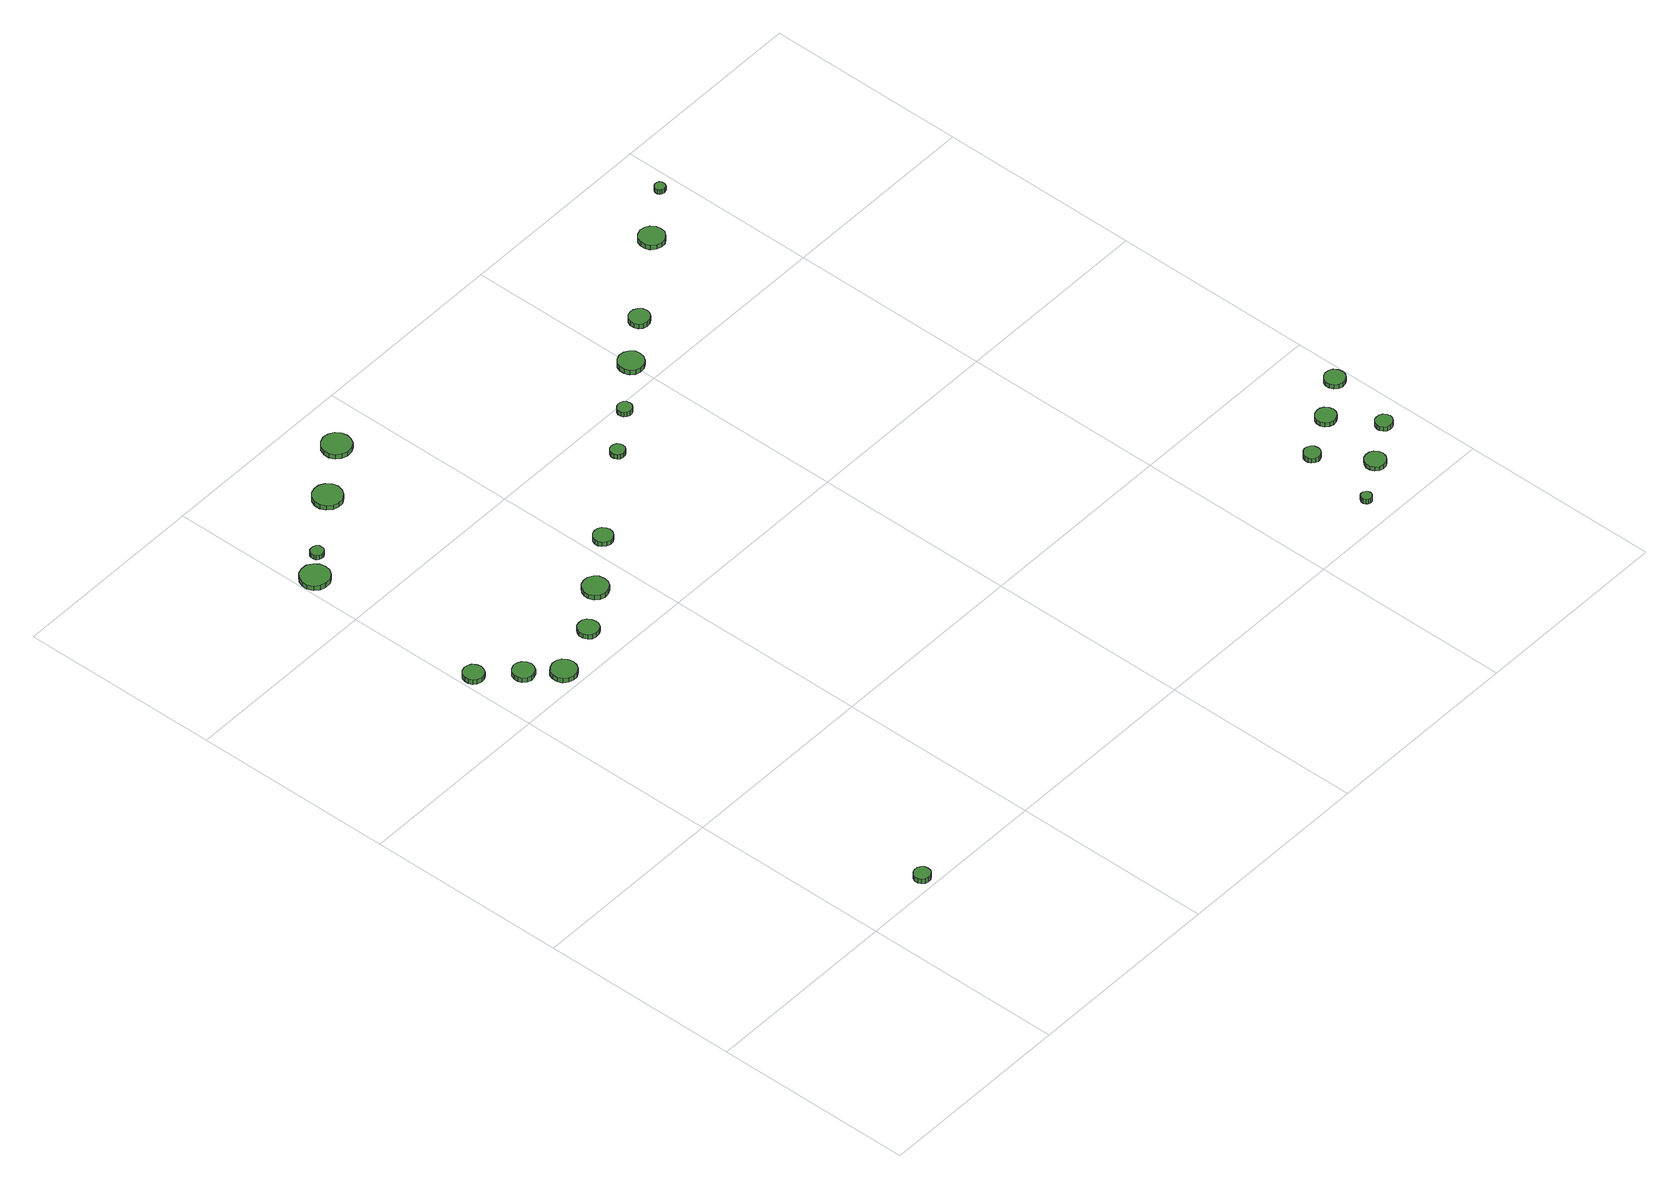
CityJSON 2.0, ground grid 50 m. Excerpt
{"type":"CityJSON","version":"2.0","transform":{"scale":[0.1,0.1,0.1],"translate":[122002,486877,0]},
"CityObjects":{
"tree1":{"type":"SolitaryVegetationObject","attributes":{"function":"something"},"geometry":[{"type":"MultiSurface","lod":"1","boundaries":[[[0,1,2,3,4,5,6,7,8,9,10,11,12,13,14]],[[15,16,17,18,19,20,21,22,23,24,25,26,27,28,29]],[[0,29,28,1]],[[1,28,27,2]],[[2,27,26,3]],[[3,26,25,4]],[[4,25,24,5]],[[5,24,23,6]],[[6,23,22,7]],[[7,22,21,8]],[[8,21,20,9]],[[9,20,19,10]],[[10,19,18,11]],[[11,18,17,12]],[[12,17,16,13]],[[13,16,15,14]],[[14,15,29,0]]]}]},
"tree2":{"type":"SolitaryVegetationObject","attributes":{"function":"something"},"geometry":[{"type":"MultiSurface","lod":"1","boundaries":[[[30,31,32,33,34,35,36,37,38,39,40,41,42,43,44]],[[45,46,47,48,49,50,51,52,53,54,55,56,57,58,59]],[[30,59,58,31]],[[31,58,57,32]],[[32,57,56,33]],[[33,56,55,34]],[[34,55,54,35]],[[35,54,53,36]],[[36,53,52,37]],[[37,52,51,38]],[[38,51,50,39]],[[39,50,49,40]],[[40,49,48,41]],[[41,48,47,42]],[[42,47,46,43]],[[43,46,45,44]],[[44,45,59,30]]]}]},
"tree3":{"type":"SolitaryVegetationObject","attributes":{"function":"something"},"geometry":[{"type":"MultiSurface","lod":"1","boundaries":[[[60,61,62,63,64,65,66,67,68,69,70,71,72,73,74]],[[75,76,77,78,79,80,81,82,83,84,85,86,87,88,89]],[[60,89,88,61]],[[61,88,87,62]],[[62,87,86,63]],[[63,86,85,64]],[[64,85,84,65]],[[65,84,83,66]],[[66,83,82,67]],[[67,82,81,68]],[[68,81,80,69]],[[69,80,79,70]],[[70,79,78,71]],[[71,78,77,72]],[[72,77,76,73]],[[73,76,75,74]],[[74,75,89,60]]]}]},
"tree4":{"type":"SolitaryVegetationObject","attributes":{"function":"something"},"geometry":[{"type":"MultiSurface","lod":"1","boundaries":[[[90,91,92,93,94,95,96,97,98,99,100,101,102,103,104]],[[105,106,107,108,109,110,111,112,113,114,115,116,117,118,119]],[[90,119,118,91]],[[91,118,117,92]],[[92,117,116,93]],[[93,116,115,94]],[[94,115,114,95]],[[95,114,113,96]],[[96,113,112,97]],[[97,112,111,98]],[[98,111,110,99]],[[99,110,109,100]],[[100,109,108,101]],[[101,108,107,102]],[[102,107,106,103]],[[103,106,105,104]],[[104,105,119,90]]]}]},
"tree5":{"type":"SolitaryVegetationObject","attributes":{"function":"something"},"geometry":[{"type":"MultiSurface","lod":"1","boundaries":[[[120,121,122,123,124,125,126,127,128,129,130,131,132,133,134]],[[135,136,137,138,139,140,141,142,143,144,145,146,147,148,149]],[[120,149,148,121]],[[121,148,147,122]],[[122,147,146,123]],[[123,146,145,124]],[[124,145,144,125]],[[125,144,143,126]],[[126,143,142,127]],[[127,142,141,128]],[[128,141,140,129]],[[129,140,139,130]],[[130,139,138,131]],[[131,138,137,132]],[[132,137,136,133]],[[133,136,135,134]],[[134,135,149,120]]]}]},
"tree6":{"type":"SolitaryVegetationObject","attributes":{"function":"something"},"geometry":[{"type":"MultiSurface","lod":"1","boundaries":[[[150,151,152,153,154,155,156,157,158,159,160,161,162,163,164]],[[165,166,167,168,169,170,171,172,173,174,175,176,177,178,179]],[[150,179,178,151]],[[151,178,177,152]],[[152,177,176,153]],[[153,176,175,154]],[[154,175,174,155]],[[155,174,173,156]],[[156,173,172,157]],[[157,172,171,158]],[[158,171,170,159]],[[159,170,169,160]],[[160,169,168,161]],[[161,168,167,162]],[[162,167,166,163]],[[163,166,165,164]],[[164,165,179,150]]]}]},
"tree7":{"type":"SolitaryVegetationObject","attributes":{"function":"something"},"geometry":[{"type":"MultiSurface","lod":"1","boundaries":[[[180,181,182,183,184,185,186,187,188,189,190,191,192,193,194]],[[195,196,197,198,199,200,201,202,203,204,205,206,207,208,209]],[[180,209,208,181]],[[181,208,207,182]],[[182,207,206,183]],[[183,206,205,184]],[[184,205,204,185]],[[185,204,203,186]],[[186,203,202,187]],[[187,202,201,188]],[[188,201,200,189]],[[189,200,199,190]],[[190,199,198,191]],[[191,198,197,192]],[[192,197,196,193]],[[193,196,195,194]],[[194,195,209,180]]]}]},
"tree8":{"type":"SolitaryVegetationObject","attributes":{"function":"something"},"geometry":[{"type":"MultiSurface","lod":"1","boundaries":[[[210,211,212,213,214,215,216,217,218,219,220,221,222,223,224]],[[225,226,227,228,229,230,231,232,233,234,235,236,237,238,239]],[[210,239,238,211]],[[211,238,237,212]],[[212,237,236,213]],[[213,236,235,214]],[[214,235,234,215]],[[215,234,233,216]],[[216,233,232,217]],[[217,232,231,218]],[[218,231,230,219]],[[219,230,229,220]],[[220,229,228,221]],[[221,228,227,222]],[[222,227,226,223]],[[223,226,225,224]],[[224,225,239,210]]]}]},
"tree9":{"type":"SolitaryVegetationObject","attributes":{"function":"something"},"geometry":[{"type":"MultiSurface","lod":"1","boundaries":[[[240,241,242,243,244,245,246,247,248,249,250,251,252,253,254]],[[255,256,257,258,259,260,261,262,263,264,265,266,267,268,269]],[[240,269,268,241]],[[241,268,267,242]],[[242,267,266,243]],[[243,266,265,244]],[[244,265,264,245]],[[245,264,263,246]],[[246,263,262,247]],[[247,262,261,248]],[[248,261,260,249]],[[249,260,259,250]],[[250,259,258,251]],[[251,258,257,252]],[[252,257,256,253]],[[253,256,255,254]],[[254,255,269,240]]]}]},
"tree10":{"type":"SolitaryVegetationObject","attributes":{"function":"something"},"geometry":[{"type":"MultiSurface","lod":"1","boundaries":[[[270,271,272,273,274,275,276,277,278,279,280,281,282,283,284]],[[285,286,287,288,289,290,291,292,293,294,295,296,297,298,299]],[[270,299,298,271]],[[271,298,297,272]],[[272,297,296,273]],[[273,296,295,274]],[[274,295,294,275]],[[275,294,293,276]],[[276,293,292,277]],[[277,292,291,278]],[[278,291,290,279]],[[279,290,289,280]],[[280,289,288,281]],[[281,288,287,282]],[[282,287,286,283]],[[283,286,285,284]],[[284,285,299,270]]]}]},
"tree11":{"type":"SolitaryVegetationObject","attributes":{"function":"something"},"geometry":[{"type":"MultiSurface","lod":"1","boundaries":[[[300,301,302,303,304,305,306,307,308,309,310,311,312,313,314]],[[315,316,317,318,319,320,321,322,323,324,325,326,327,328,329]],[[300,329,328,301]],[[301,328,327,302]],[[302,327,326,303]],[[303,326,325,304]],[[304,325,324,305]],[[305,324,323,306]],[[306,323,322,307]],[[307,322,321,308]],[[308,321,320,309]],[[309,320,319,310]],[[310,319,318,311]],[[311,318,317,312]],[[312,317,316,313]],[[313,316,315,314]],[[314,315,329,300]]]}]},
"tree12":{"type":"SolitaryVegetationObject","attributes":{"function":"something"},"geometry":[{"type":"MultiSurface","lod":"1","boundaries":[[[330,331,332,333,334,335,336,337,338,339,340,341,342,343,344]],[[345,346,347,348,349,350,351,352,353,354,355,356,357,358,359]],[[330,359,358,331]],[[331,358,357,332]],[[332,357,356,333]],[[333,356,355,334]],[[334,355,354,335]],[[335,354,353,336]],[[336,353,352,337]],[[337,352,351,338]],[[338,351,350,339]],[[339,350,349,340]],[[340,349,348,341]],[[341,348,347,342]],[[342,347,346,343]],[[343,346,345,344]],[[344,345,359,330]]]}]},
"tree13":{"type":"SolitaryVegetationObject","attributes":{"function":"something"},"geometry":[{"type":"MultiSurface","lod":"1","boundaries":[[[360,361,362,363,364,365,366,367,368,369,370,371,372,373,374]],[[375,376,377,378,379,380,381,382,383,384,385,386,387,388,389]],[[360,389,388,361]],[[361,388,387,362]],[[362,387,386,363]],[[363,386,385,364]],[[364,385,384,365]],[[365,384,383,366]],[[366,383,382,367]],[[367,382,381,368]],[[368,381,380,369]],[[369,380,379,370]],[[370,379,378,371]],[[371,378,377,372]],[[372,377,376,373]],[[373,376,375,374]],[[374,375,389,360]]]}]},
"tree14":{"type":"SolitaryVegetationObject","attributes":{"function":"something"},"geometry":[{"type":"MultiSurface","lod":"1","boundaries":[[[390,391,392,393,394,395,396,397,398,399,400,401,402,403,404]],[[405,406,407,408,409,410,411,412,413,414,415,416,417,418,419]],[[390,419,418,391]],[[391,418,417,392]],[[392,417,416,393]],[[393,416,415,394]],[[394,415,414,395]],[[395,414,413,396]],[[396,413,412,397]],[[397,412,411,398]],[[398,411,410,399]],[[399,410,409,400]],[[400,409,408,401]],[[401,408,407,402]],[[402,407,406,403]],[[403,406,405,404]],[[404,405,419,390]]]}]},
"tree15":{"type":"SolitaryVegetationObject","attributes":{"function":"something"},"geometry":[{"type":"MultiSurface","lod":"1","boundaries":[[[420,421,422,423,424,425,426,427,428,429,430,431,432,433,434]],[[435,436,437,438,439,440,441,442,443,444,445,446,447,448,449]],[[420,449,448,421]],[[421,448,447,422]],[[422,447,446,423]],[[423,446,445,424]],[[424,445,444,425]],[[425,444,443,426]],[[426,443,442,427]],[[427,442,441,428]],[[428,441,440,429]],[[429,440,439,430]],[[430,439,438,431]],[[431,438,437,432]],[[432,437,436,433]],[[433,436,435,434]],[[434,435,449,420]]]}]},
"tree16":{"type":"SolitaryVegetationObject","attributes":{"function":"something"},"geometry":[{"type":"MultiSurface","lod":"1","boundaries":[[[450,451,452,453,454,455,456,457,458,459,460,461,462,463,464]],[[465,466,467,468,469,470,471,472,473,474,475,476,477,478,479]],[[450,479,478,451]],[[451,478,477,452]],[[452,477,476,453]],[[453,476,475,454]],[[454,475,474,455]],[[455,474,473,456]],[[456,473,472,457]],[[457,472,471,458]],[[458,471,470,459]],[[459,470,469,460]],[[460,469,468,461]],[[461,468,467,462]],[[462,467,466,463]],[[463,466,465,464]],[[464,465,479,450]]]}]},
"tree17":{"type":"SolitaryVegetationObject","attributes":{"function":"something"},"geometry":[{"type":"MultiSurface","lod":"1","boundaries":[[[480,481,482,483,484,485,486,487,488,489,490,491,492,493,494]],[[495,496,497,498,499,500,501,502,503,504,505,506,507,508,509]],[[480,509,508,481]],[[481,508,507,482]],[[482,507,506,483]],[[483,506,505,484]],[[484,505,504,485]],[[485,504,503,486]],[[486,503,502,487]],[[487,502,501,488]],[[488,501,500,489]],[[489,500,499,490]],[[490,499,498,491]],[[491,498,497,492]],[[492,497,496,493]],[[493,496,495,494]],[[494,495,509,480]]]}]},
"tree18":{"type":"SolitaryVegetationObject","attributes":{"function":"something"},"geometry":[{"type":"MultiSurface","lod":"1","boundaries":[[[510,511,512,513,514,515,516,517,518,519,520,521,522,523,524]],[[525,526,527,528,529,530,531,532,533,534,535,536,537,538,539]],[[510,539,538,511]],[[511,538,537,512]],[[512,537,536,513]],[[513,536,535,514]],[[514,535,534,515]],[[515,534,533,516]],[[516,533,532,517]],[[517,532,531,518]],[[518,531,530,519]],[[519,530,529,520]],[[520,529,528,521]],[[521,528,527,522]],[[522,527,526,523]],[[523,526,525,524]],[[524,525,539,510]]]}]},
"tree19":{"type":"SolitaryVegetationObject","attributes":{"function":"something"},"geometry":[{"type":"MultiSurface","lod":"1","boundaries":[[[540,541,542,543,544,545,546,547,548,549,550,551,552,553,554]],[[555,556,557,558,559,560,561,562,563,564,565,566,567,568,569]],[[540,569,568,541]],[[541,568,567,542]],[[542,567,566,543]],[[543,566,565,544]],[[544,565,564,545]],[[545,564,563,546]],[[546,563,562,547]],[[547,562,561,548]],[[548,561,560,549]],[[549,560,559,550]],[[550,559,558,551]],[[551,558,557,552]],[[552,557,556,553]],[[553,556,555,554]],[[554,555,569,540]]]}]},
"tree20":{"type":"SolitaryVegetationObject","attributes":{"function":"something"},"geometry":[{"type":"MultiSurface","lod":"1","boundaries":[[[570,571,572,573,574,575,576,577,578,579,580,581,582,583,584]],[[585,586,587,588,589,590,591,592,593,594,595,596,597,598,599]],[[570,599,598,571]],[[571,598,597,572]],[[572,597,596,573]],[[573,596,595,574]],[[574,595,594,575]],[[575,594,593,576]],[[576,593,592,577]],[[577,592,591,578]],[[578,591,590,579]],[[579,590,589,580]],[[580,589,588,581]],[[581,588,587,582]],[[582,587,586,583]],[[583,586,585,584]],[[584,585,599,570]]]}]},
"tree21":{"type":"SolitaryVegetationObject","attributes":{"function":"something"},"geometry":[{"type":"MultiSurface","lod":"1","boundaries":[[[600,601,602,603,604,605,606,607,608,609,610,611,612,613,614]],[[615,616,617,618,619,620,621,622,623,624,625,626,627,628,629]],[[600,629,628,601]],[[601,628,627,602]],[[602,627,626,603]],[[603,626,625,604]],[[604,625,624,605]],[[605,624,623,606]],[[606,623,622,607]],[[607,622,621,608]],[[608,621,620,609]],[[609,620,619,610]],[[610,619,618,611]],[[611,618,617,612]],[[612,617,616,613]],[[613,616,615,614]],[[614,615,629,600]]]}]},
"tree22":{"type":"SolitaryVegetationObject","attributes":{"function":"something"},"geometry":[{"type":"MultiSurface","lod":"1","boundaries":[[[630,631,632,633,634,635,636,637,638,639,640,641,642,643,644]],[[645,646,647,648,649,650,651,652,653,654,655,656,657,658,659]],[[630,659,658,631]],[[631,658,657,632]],[[632,657,656,633]],[[633,656,655,634]],[[634,655,654,635]],[[635,654,653,636]],[[636,653,652,637]],[[637,652,651,638]],[[638,651,650,639]],[[639,650,649,640]],[[640,649,648,641]],[[641,648,647,642]],[[642,647,646,643]],[[643,646,645,644]],[[644,645,659,630]]]}]},
"tree23":{"type":"SolitaryVegetationObject","attributes":{"function":"something"},"geometry":[{"type":"MultiSurface","lod":"1","boundaries":[[[660,661,662,663,664,665,666,667,668,669,670,671,672,673,674]],[[675,676,677,678,679,680,681,682,683,684,685,686,687,688,689]],[[660,689,688,661]],[[661,688,687,662]],[[662,687,686,663]],[[663,686,685,664]],[[664,685,684,665]],[[665,684,683,666]],[[666,683,682,667]],[[667,682,681,668]],[[668,681,680,669]],[[669,680,679,670]],[[670,679,678,671]],[[671,678,677,672]],[[672,677,676,673]],[[673,676,675,674]],[[674,675,689,660]]]}]}
},
"vertices":[
[209,29,22],[208,37,22],[203,44,22],[195,48,22],[187,49,22],[179,46,22],[173,41,22],[169,33,22],[169,25,22],[173,17,22],[179,11,22],[187,9,22],[195,9,22],[203,14,22],[208,21,22],[208,21,9],[203,14,9],[195,9,9],[187,9,9],[179,11,9],[173,17,9],[169,25,9],[169,33,9],[173,41,9],[179,46,9],[187,49,9],[195,48,9],[203,44,9],[208,37,9],[209,29,9],
[56,1187,17],[54,1197,17],[48,1206,17],[39,1211,17],[29,1212,17],[19,1209,17],[11,1202,17],[7,1192,17],[7,1182,17],[11,1172,17],[19,1165,17],[29,1162,17],[39,1163,17],[48,1168,17],[54,1177,17],[54,1177,4],[48,1168,4],[39,1163,4],[29,1162,4],[19,1165,4],[11,1172,4],[7,1182,4],[7,1192,4],[11,1202,4],[19,1209,4],[29,1212,4],[39,1211,4],[48,1206,4],[54,1197,4],[56,1187,4],
[133,1108,19],[130,1118,19],[124,1127,19],[114,1133,19],[104,1134,19],[93,1130,19],[85,1123,19],[81,1113,19],[81,1102,19],[85,1092,19],[93,1085,19],[104,1081,19],[114,1083,19],[124,1088,19],[130,1097,19],[130,1097,6],[124,1088,6],[114,1083,6],[104,1081,6],[93,1085,6],[85,1092,6],[81,1102,6],[81,1113,6],[85,1123,6],[93,1130,6],[104,1134,6],[114,1133,6],[124,1127,6],[130,1118,6],[133,1108,6],
[196,1041,21],[193,1054,21],[186,1065,21],[175,1071,21],[162,1072,21],[150,1068,21],[140,1060,21],[135,1048,21],[135,1035,21],[140,1023,21],[150,1015,21],[162,1011,21],[175,1012,21],[186,1018,21],[193,1029,21],[193,1029,8],[186,1018,8],[175,1012,8],[162,1011,8],[150,1015,8],[140,1023,8],[135,1035,8],[135,1048,8],[140,1060,8],[150,1068,8],[162,1072,8],[175,1071,8],[186,1065,8],[193,1054,8],[196,1041,8],
[75,1651,14],[72,1665,14],[63,1677,14],[50,1685,14],[35,1686,14],[21,1682,14],[10,1672,14],[4,1658,14],[4,1644,14],[10,1630,14],[21,1620,14],[35,1616,14],[50,1617,14],[63,1625,14],[72,1637,14],[72,1637,1],[63,1625,1],[50,1617,1],[35,1616,1],[21,1620,1],[10,1630,1],[4,1644,1],[4,1658,1],[10,1672,1],[21,1682,1],[35,1686,1],[50,1685,1],[63,1677,1],[72,1665,1],[75,1651,1],
[116,1697,14],[115,1704,14],[111,1709,14],[105,1712,14],[98,1713,14],[92,1711,14],[87,1707,14],[85,1701,14],[85,1694,14],[87,1688,14],[92,1684,14],[98,1682,14],[105,1682,14],[111,1686,14],[115,1691,14],[115,1691,1],[111,1686,1],[105,1682,1],[98,1682,1],[92,1684,1],[87,1688,1],[85,1694,1],[85,1701,1],[87,1707,1],[92,1711,1],[98,1713,1],[105,1712,1],[111,1709,1],[115,1704,1],[116,1697,1],
[324,1086,22],[322,1096,22],[316,1105,22],[307,1110,22],[296,1111,22],[286,1108,22],[279,1101,22],[274,1091,22],[274,1081,22],[279,1071,22],[286,1064,22],[296,1061,22],[307,1062,22],[316,1067,22],[322,1076,22],[322,1076,9],[316,1067,9],[307,1062,9],[296,1061,9],[286,1064,9],[279,1071,9],[274,1081,9],[274,1091,9],[279,1101,9],[286,1108,9],[296,1111,9],[307,1110,9],[316,1105,9],[322,1096,9],[324,1086,9],
[439,1160,20],[437,1173,20],[429,1183,20],[418,1190,20],[405,1191,20],[393,1187,20],[383,1178,20],[378,1166,20],[378,1154,20],[383,1142,20],[393,1133,20],[405,1129,20],[418,1131,20],[429,1137,20],[437,1147,20],[437,1147,7],[429,1137,7],[418,1131,7],[405,1129,7],[393,1133,7],[383,1142,7],[378,1154,7],[378,1166,7],[383,1178,7],[393,1187,7],[405,1191,7],[418,1190,7],[429,1183,7],[437,1173,7],[439,1160,7],
[282,1793,16],[279,1808,16],[270,1820,16],[257,1827,16],[243,1828,16],[229,1824,16],[218,1814,16],[212,1800,16],[212,1786,16],[218,1772,16],[229,1762,16],[243,1758,16],[257,1759,16],[270,1767,16],[279,1779,16],[279,1779,3],[270,1767,3],[257,1759,3],[243,1758,3],[229,1762,3],[218,1772,3],[212,1786,3],[212,1800,3],[218,1814,3],[229,1824,3],[243,1828,3],[257,1827,3],[270,1820,3],[279,1808,3],[282,1793,3],
[564,1252,20],[562,1261,20],[556,1269,20],[548,1274,20],[538,1275,20],[529,1272,20],[521,1265,20],[517,1256,20],[517,1247,20],[521,1238,20],[529,1231,20],[538,1228,20],[548,1229,20],[556,1234,20],[562,1242,20],[562,1242,7],[556,1234,7],[548,1229,7],[538,1228,7],[529,1231,7],[521,1238,7],[517,1247,7],[517,1256,7],[521,1265,7],[529,1272,7],[538,1275,7],[548,1274,7],[556,1269,7],[562,1261,7],[564,1252,7],
[417,1883,15],[414,1898,15],[406,1910,15],[393,1917,15],[378,1919,15],[364,1914,15],[353,1904,15],[347,1891,15],[347,1876,15],[353,1863,15],[364,1853,15],[378,1848,15],[393,1850,15],[406,1857,15],[414,1869,15],[414,1869,2],[406,1857,2],[393,1850,2],[378,1848,2],[364,1853,2],[353,1863,2],[347,1876,2],[347,1891,2],[353,1904,2],[364,1914,2],[378,1919,2],[393,1917,2],[406,1910,2],[414,1898,2],[417,1883,2],
[784,1404,19],[782,1411,19],[778,1417,19],[772,1420,19],[764,1421,19],[757,1419,19],[752,1414,19],[749,1407,19],[749,1400,19],[752,1393,19],[757,1388,19],[764,1386,19],[772,1387,19],[778,1390,19],[782,1396,19],[782,1396,6],[778,1390,6],[772,1387,6],[764,1386,6],[757,1388,6],[752,1393,6],[749,1400,6],[749,1407,6],[752,1414,6],[757,1419,6],[764,1421,6],[772,1420,6],[778,1417,6],[782,1411,6],[784,1404,6],
[894,1478,19],[893,1486,19],[888,1492,19],[882,1495,19],[875,1496,19],[868,1494,19],[862,1489,19],[859,1482,19],[859,1475,19],[862,1468,19],[868,1463,19],[875,1461,19],[882,1462,19],[888,1465,19],[893,1471,19],[893,1471,6],[888,1465,6],[882,1462,6],[875,1461,6],[868,1463,6],[862,1468,6],[859,1475,6],[859,1482,6],[862,1489,6],[868,1494,6],[875,1496,6],[882,1495,6],[888,1492,6],[893,1486,6],[894,1478,6],
[1026,1562,20],[1024,1575,20],[1016,1585,20],[1005,1592,20],[992,1593,20],[980,1589,20],[970,1580,20],[965,1569,20],[965,1556,20],[970,1544,20],[980,1535,20],[992,1531,20],[1005,1533,20],[1016,1539,20],[1024,1550,20],[1024,1550,7],[1016,1539,7],[1005,1533,7],[992,1531,7],[980,1535,7],[970,1544,7],[965,1556,7],[965,1569,7],[970,1580,7],[980,1589,7],[992,1593,7],[1005,1592,7],[1016,1585,7],[1024,1575,7],[1026,1562,7],
[1138,1639,20],[1136,1650,20],[1129,1658,20],[1120,1663,20],[1110,1664,20],[1100,1661,20],[1092,1654,20],[1088,1645,20],[1088,1634,20],[1092,1624,20],[1100,1617,20],[1110,1614,20],[1120,1615,20],[1129,1621,20],[1136,1629,20],[1136,1629,7],[1129,1621,7],[1120,1615,7],[1110,1614,7],[1100,1617,7],[1092,1624,7],[1088,1634,7],[1088,1645,7],[1092,1654,7],[1100,1661,7],[1110,1664,7],[1120,1663,7],[1129,1658,7],[1136,1650,7],[1138,1639,7],
[1736,68,20],[1735,73,20],[1732,77,20],[1727,80,20],[1722,81,20],[1716,79,20],[1712,75,20],[1710,70,20],[1710,65,20],[1712,60,20],[1716,56,20],[1722,54,20],[1727,55,20],[1732,58,20],[1735,62,20],[1735,62,7],[1732,58,7],[1727,55,7],[1722,54,7],[1716,56,7],[1712,60,7],[1710,65,7],[1710,70,7],[1712,75,7],[1716,79,7],[1722,81,7],[1727,80,7],[1732,77,7],[1735,73,7],[1736,68,7],
[1769,246,19],[1767,255,19],[1762,262,19],[1755,266,19],[1747,267,19],[1739,264,19],[1732,258,19],[1729,251,19],[1729,242,19],[1732,235,19],[1739,229,19],[1747,226,19],[1755,227,19],[1762,231,19],[1767,238,19],[1767,238,6],[1762,231,6],[1755,227,6],[1747,226,6],[1739,229,6],[1732,235,6],[1729,242,6],[1729,251,6],[1732,258,6],[1739,264,6],[1747,267,6],[1755,266,6],[1762,262,6],[1767,255,6],[1769,246,6],
[1353,1784,20],[1351,1796,20],[1343,1807,20],[1332,1813,20],[1319,1815,20],[1307,1811,20],[1297,1802,20],[1292,1790,20],[1292,1777,20],[1297,1766,20],[1307,1757,20],[1319,1753,20],[1332,1754,20],[1343,1761,20],[1351,1771,20],[1351,1771,7],[1343,1761,7],[1332,1754,7],[1319,1753,7],[1307,1757,7],[1297,1766,7],[1292,1777,7],[1292,1790,7],[1297,1802,7],[1307,1811,7],[1319,1815,7],[1332,1813,7],[1343,1807,7],[1351,1796,7],[1353,1784,7],
[1848,128,19],[1846,138,19],[1840,147,19],[1831,152,19],[1820,153,19],[1810,150,19],[1803,143,19],[1799,133,19],[1799,123,19],[1803,113,19],[1810,106,19],[1820,103,19],[1831,104,19],[1840,109,19],[1846,118,19],[1846,118,7],[1840,109,7],[1831,104,7],[1820,103,7],[1810,106,7],[1803,113,7],[1799,123,7],[1799,133,7],[1803,143,7],[1810,150,7],[1820,153,7],[1831,152,7],[1840,147,7],[1846,138,7],[1848,128,7],
[1882,300,19],[1880,310,19],[1874,319,19],[1865,324,19],[1855,325,19],[1845,322,19],[1837,315,19],[1833,305,19],[1833,295,19],[1837,286,19],[1845,279,19],[1855,275,19],[1865,277,19],[1874,282,19],[1880,290,19],[1880,290,7],[1874,282,7],[1865,277,7],[1855,275,7],[1845,279,7],[1837,286,7],[1833,295,7],[1833,305,7],[1837,315,7],[1845,322,7],[1855,325,7],[1865,324,7],[1874,319,7],[1880,310,7],[1882,300,7],
[1947,192,20],[1945,200,20],[1940,207,20],[1933,211,20],[1924,212,20],[1916,210,20],[1910,204,20],[1906,196,20],[1906,188,20],[1910,180,20],[1916,174,20],[1924,172,20],[1933,173,20],[1940,177,20],[1945,184,20],[1945,184,7],[1940,177,7],[1933,173,7],[1924,172,7],[1916,174,7],[1910,180,7],[1906,188,7],[1906,196,7],[1910,204,7],[1916,210,7],[1924,212,7],[1933,211,7],[1940,207,7],[1945,200,7],[1947,192,7],
[1466,1873,19],[1465,1878,19],[1462,1883,19],[1457,1885,19],[1452,1886,19],[1447,1884,19],[1443,1881,19],[1441,1876,19],[1441,1870,19],[1443,1865,19],[1447,1862,19],[1452,1860,19],[1457,1861,19],[1462,1863,19],[1465,1868,19],[1465,1868,6],[1462,1863,6],[1457,1861,6],[1452,1860,6],[1447,1862,6],[1443,1865,6],[1441,1870,6],[1441,1876,6],[1443,1881,6],[1447,1884,6],[1452,1886,6],[1457,1885,6],[1462,1883,6],[1465,1878,6],[1466,1873,6],
[1985,363,19],[1983,373,19],[1977,382,19],[1968,387,19],[1957,388,19],[1948,385,19],[1940,378,19],[1936,368,19],[1936,358,19],[1940,348,19],[1948,341,19],[1957,338,19],[1968,339,19],[1977,344,19],[1983,353,19],[1983,353,7],[1977,344,7],[1968,339,7],[1957,338,7],[1948,341,7],[1940,348,7],[1936,358,7],[1936,368,7],[1940,378,7],[1948,385,7],[1957,388,7],[1968,387,7],[1977,382,7],[1983,373,7],[1985,363,7]
]}
